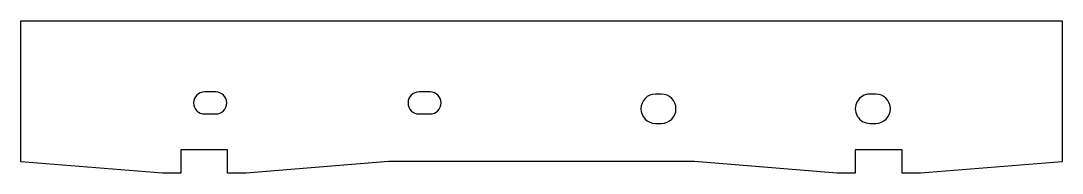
# Model space of a CAD drawing. Header units: inches. Extents: x 0 to 22.3, y 0 to 3.2.
import ezdxf

# ---------------------------------------------------------------- set-up
doc = ezdxf.new("R2010")
doc.units = ezdxf.units.IN
doc.header["$MEASUREMENT"] = 0
doc.layers.add('CUT', color=7, linetype='Continuous')

msp = doc.modelspace()

# ---------------------------------------------------------------- linework, layer by layer
at = {"layer": 'CUT'}
msp.add_lwpolyline([(18.841, 0.5), (17.841, 0.5), (17.841, 0), (17.445, 0), (14.403, 0.25), (7.861, 0.25), (4.819, 0), (4.422, 0), (4.422, 0.5), (3.422, 0.5), (3.422, 0), (3.026, 0), (0, 0.24), (0, 3.25), (22.264, 3.25), (22.264, 0.24), (19.237, 0), (18.841, 0)], close=True, dxfattribs=at)
for points in [[(3.929, 1.264), (4.166, 1.264, 1), (4.166, 1.736), (3.929, 1.736, 0.998727)], [(8.514, 1.264), (8.75, 1.264, 1), (8.75, 1.736), (8.514, 1.736, 0.999486)], [(13.569, 1.062), (13.694, 1.062, 1), (13.694, 1.688), (13.569, 1.688, 0.998783)], [(18.154, 1.062), (18.279, 1.062, 1), (18.279, 1.688), (18.154, 1.688, 1.000542)]]:
    msp.add_lwpolyline(points, format="xyb", close=True, dxfattribs=at)

doc.saveas('drawing.dxf')
